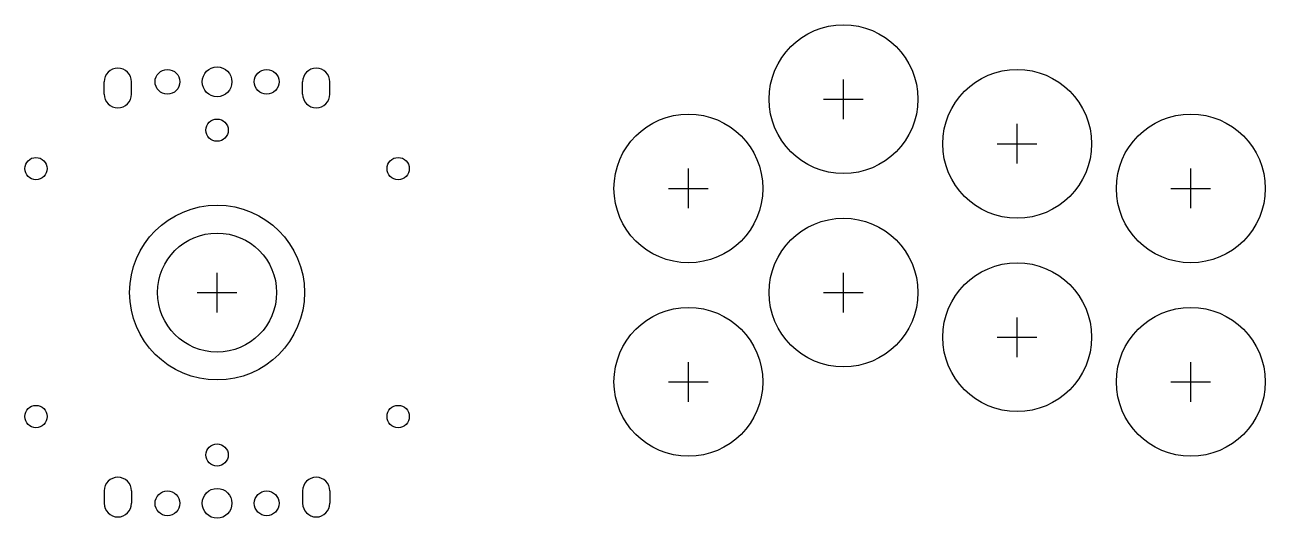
# Model space of a CAD drawing. Header units: millimetres. Extents: x -39 to 211, y -46 to 54.
import ezdxf

# ---------------------------------------------------------------- set-up
doc = ezdxf.new("R2010")
doc.units = ezdxf.units.MM
for name, color, linetype in [('BUTTONS', 1, 'Continuous'), ('GL_PLATE_HOLES', 2, 'Continuous'), ('JOYSTICK_BORE_24', 5, 'Continuous'), ('JOYSTICK_BORE_35.25', 3, 'Continuous'), ('REFERENCE', 8, 'Continuous')]:
    doc.layers.add(name, color=color, linetype=linetype)

msp = doc.modelspace()

# ---------------------------------------------------------------- linework, layer by layer
at = {"layer": 'BUTTONS'}
for centre in [(126.25, 39), (161.25, 30), (95, 21), (196.25, 21), (126.25, 0), (161.25, -9), (95, -18), (196.25, -18)]:
    msp.add_circle(centre, 15, dxfattribs=at)
at = {"layer": 'GL_PLATE_HOLES'}
for p, q in [((-22.75, 40), (-22.75, 42.5)), ((-17.25, 40), (-17.25, 42.5)), ((17.25, 40), (17.25, 42.5)), ((22.75, 40), (22.75, 42.5)), ((-22.75, -40), (-22.75, -42.5)), ((-17.25, -40), (-17.25, -42.5)), ((17.25, -40), (17.25, -42.5)), ((22.75, -40), (22.75, -42.5))]:
    msp.add_line(p, q, dxfattribs=at)
for centre, radius in [((-10, 42.5), 2.5), ((0, 42.5), 3), ((10, 42.5), 2.5), ((0, 32.75), 2.25), ((-36.5, 25), 2.25), ((36.5, 25), 2.25), ((-36.5, -25), 2.25), ((36.5, -25), 2.25), ((0, -32.75), 2.25), ((-10, -42.5), 2.5), ((0, -42.5), 3), ((10, -42.5), 2.5)]:
    msp.add_circle(centre, radius, dxfattribs=at)
for centre, start, end in [((-20, 42.5), 0, 180), ((20, 42.5), 0, 180), ((-20, 40), 180, 360), ((20, 40), 180, 360), ((-20, -40), 0, 180), ((20, -40), 0, 180), ((-20, -42.5), -180, 0), ((20, -42.5), -180, 0)]:
    msp.add_arc(centre, 2.75, start, end, dxfattribs=at)
at = {"layer": 'JOYSTICK_BORE_24'}
msp.add_circle((0, 0), 12, dxfattribs=at)
at = {"layer": 'JOYSTICK_BORE_35.25'}
msp.add_circle((0, 0), 17.62, dxfattribs=at)
at = {"layer": 'REFERENCE'}
for p, q in [((126.25, 35), (126.25, 43)), ((122.25, 39), (130.25, 39)), ((161.25, 26), (161.25, 34)), ((157.25, 30), (165.25, 30)), ((95, 17), (95, 25)), ((196.25, 17), (196.25, 25)), ((91, 21), (99, 21)), ((192.25, 21), (200.25, 21)), ((0, -4), (0, 4)), ((126.25, -4), (126.25, 4)), ((-4, 0), (4, 0)), ((122.25, 0), (130.25, 0)), ((161.25, -13), (161.25, -5)), ((157.25, -9), (165.25, -9)), ((95, -22), (95, -14)), ((196.25, -22), (196.25, -14)), ((91, -18), (99, -18)), ((192.25, -18), (200.25, -18))]:
    msp.add_line(p, q, dxfattribs=at)

doc.saveas('drawing.dxf')
